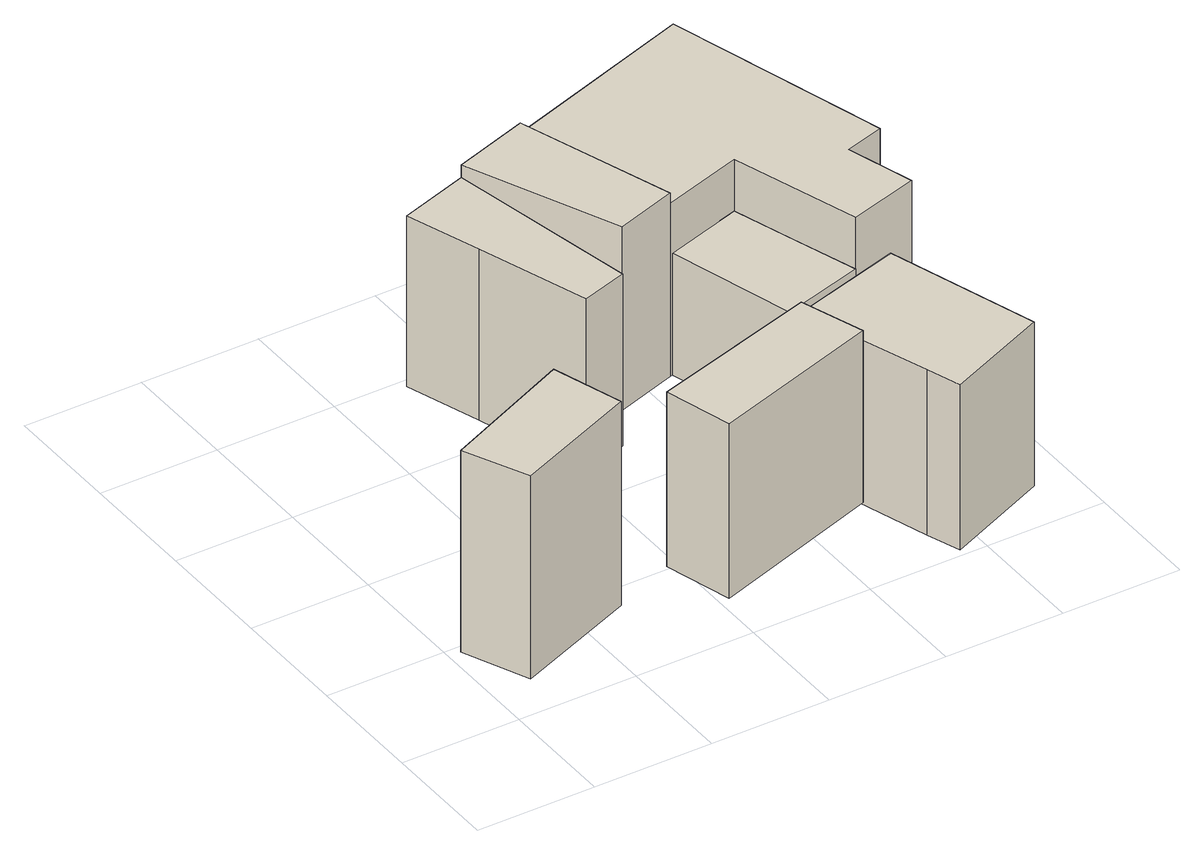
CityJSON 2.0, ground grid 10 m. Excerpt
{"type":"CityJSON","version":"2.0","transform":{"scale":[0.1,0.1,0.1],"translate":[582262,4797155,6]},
"CityObjects":{
"building1":{"type":"Building","children":["building1-1"],"geometry":[{"type":"MultiSurface","lod":"1","boundaries":[[[0,1,2,3]],[[1,4,5,2]],[[4,6,7,5]],[[6,0,3,7]],[[6,4,1,0]]]}]},
"building1-1":{"type":"BuildingPart","attributes":{"name":"8297071_P","measuredHeight":17.86},"parents":["building1"],"geometry":[{"type":"MultiSurface","lod":"2","boundaries":[[[0,1,2,3]],[[1,4,5,2]],[[4,6,7,5]],[[6,0,3,7]],[[6,4,1,0]]],"semantics":{"surfaces":[{"type":"WallSurface"},{"type":"RoofSurface"}],"values":[0,0,0,0,1]}}]},
"building2":{"type":"Building","children":["building2-1"],"geometry":[{"type":"MultiSurface","lod":"1","boundaries":[[[8,9,10,11]],[[9,12,13,10]],[[12,14,15,13]],[[14,16,17,15]],[[16,8,11,17]],[[16,14,12,9,8]]]}]},
"building2-1":{"type":"BuildingPart","attributes":{"name":"8297130_P","measuredHeight":15.01},"parents":["building2"],"geometry":[{"type":"MultiSurface","lod":"2","boundaries":[[[8,9,10,11]],[[9,12,13,10]],[[12,14,15,13]],[[14,16,17,15]],[[16,8,11,17]],[[16,14,12,9,8]]],"semantics":{"surfaces":[{"type":"WallSurface"},{"type":"RoofSurface"}],"values":[0,0,0,0,0,1]}}]},
"building3":{"type":"Building","children":["building3-1"],"geometry":[{"type":"MultiSurface","lod":"1","boundaries":[[[18,19,20,21]],[[19,22,23,20]],[[22,24,25,23]],[[24,18,21,25]],[[24,22,19,18]]]}]},
"building3-1":{"type":"BuildingPart","attributes":{"name":"8297137_P","measuredHeight":15.29},"parents":["building3"],"geometry":[{"type":"MultiSurface","lod":"2","boundaries":[[[18,19,20,21]],[[19,22,23,20]],[[22,24,25,23]],[[24,18,21,25]],[[24,22,19,18]]],"semantics":{"surfaces":[{"type":"WallSurface"},{"type":"RoofSurface"}],"values":[0,0,0,0,1]}}]},
"building4":{"type":"Building","children":["building4-1"],"geometry":[{"type":"MultiSurface","lod":"1","boundaries":[[[26,27,13,28]],[[27,29,30,13]],[[29,31,32,30]],[[31,26,28,32]],[[31,29,27,26]]]}]},
"building4-1":{"type":"BuildingPart","attributes":{"name":"8297128_P","measuredHeight":16.08},"parents":["building4"],"geometry":[{"type":"MultiSurface","lod":"2","boundaries":[[[26,27,13,28]],[[27,29,30,13]],[[29,31,32,30]],[[31,26,28,32]],[[31,29,27,26]]],"semantics":{"surfaces":[{"type":"WallSurface"},{"type":"RoofSurface"}],"values":[0,0,0,0,1]}}]},
"building5":{"type":"Building","children":["building5-1"],"geometry":[{"type":"MultiSurface","lod":"1","boundaries":[[[33,34,23,35]],[[34,36,37,23]],[[36,38,39,37]],[[38,40,41,39]],[[40,33,35,41]],[[40,38,36,34,33]]]}]},
"building5-1":{"type":"BuildingPart","attributes":{"name":"8297147_P","measuredHeight":14.31},"parents":["building5"],"geometry":[{"type":"MultiSurface","lod":"2","boundaries":[[[33,34,23,35]],[[34,36,37,23]],[[36,38,39,37]],[[38,40,41,39]],[[40,33,35,41]],[[40,38,36,34,33]]],"semantics":{"surfaces":[{"type":"WallSurface"},{"type":"RoofSurface"}],"values":[0,0,0,0,0,1]}}]},
"building6":{"type":"Building","children":["building6-1"],"geometry":[{"type":"MultiSurface","lod":"1","boundaries":[[[42,43,44,45]],[[43,46,47,44]],[[46,48,49,47]],[[48,50,51,49]],[[50,42,45,51]],[[50,48,46,43,42]]]}]},
"building6-1":{"type":"BuildingPart","attributes":{"name":"8297450_P","measuredHeight":10.64},"parents":["building6"],"geometry":[{"type":"MultiSurface","lod":"2","boundaries":[[[42,43,44,45]],[[43,46,47,44]],[[46,48,49,47]],[[48,50,51,49]],[[50,42,45,51]],[[50,48,46,43,42]]],"semantics":{"surfaces":[{"type":"WallSurface"},{"type":"RoofSurface"}],"values":[0,0,0,0,0,1]}}]},
"building7":{"type":"Building","children":["building7-1"],"geometry":[{"type":"MultiSurface","lod":"1","boundaries":[[[52,53,54,55]],[[53,56,44,54]],[[56,57,51,44]],[[57,58,32,51]],[[58,59,30,32]],[[59,60,61,30]],[[60,62,63,61]],[[62,52,55,63]],[[62,60,59,58,57,56,53,52]]]}]},
"building7-1":{"type":"BuildingPart","attributes":{"name":"8297124_P","measuredHeight":15.06},"parents":["building7"],"geometry":[{"type":"MultiSurface","lod":"2","boundaries":[[[52,53,54,55]],[[53,56,44,54]],[[56,57,51,44]],[[57,58,32,51]],[[58,59,30,32]],[[59,60,61,30]],[[60,62,63,61]],[[62,52,55,63]],[[62,60,59,58,57,56,53,52]]],"semantics":{"surfaces":[{"type":"WallSurface"},{"type":"RoofSurface"}],"values":[0,0,0,0,0,0,0,0,1]}}]}
},
"vertices":[
[139,80,180],[34,37,180],[34,37,2],[139,80,1],[9,91,180],[9,91,3],[120,140,180],[120,140,2],
[176,326,154],[155,389,154],[155,389,4],[176,326,4],[214,408,154],[214,408,5],[246,244,154],[246,244,3],[207,232,154],[207,232,2],
[208,44,155],[192,102,155],[192,102,2],[208,44,2],[334,144,155],[334,144,3],[352,90,155],[352,90,4],
[269,280,165],[214,408,165],[269,280,4],[278,429,165],[278,429,6],[321,297,165],[321,297,4],
[371,35,146],[334,144,146],[371,35,1],[428,171,146],[428,171,4],[468,43,146],[468,43,2],[381,6,146],[381,6,1],
[405,267,111],[423,210,111],[423,210,4],[405,267,4],[354,190,111],[354,190,4],[323,298,111],[323,298,4],[389,318,111],[389,318,5],
[465,284,156],[482,227,156],[482,227,5],[465,284,5],[423,210,156],[389,318,156],[321,297,156],[278,429,156],[444,484,156],[444,484,6],[498,294,156],[498,294,4]
]}
